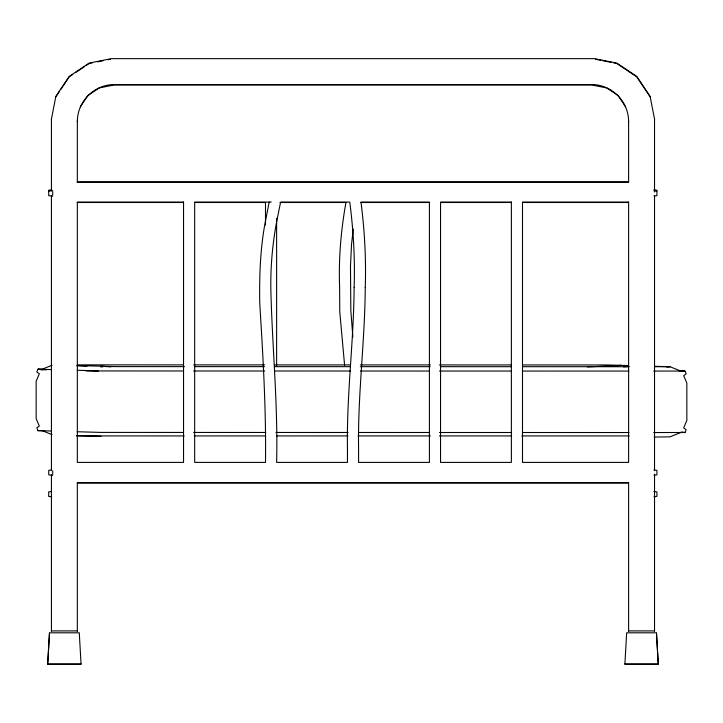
<?xml version="1.0" encoding="UTF-8"?>
<svg xmlns="http://www.w3.org/2000/svg" width="723" height="723" viewBox="0 0 723 723"><rect width="100%" height="100%" fill="white"/><g stroke="black" fill="none" stroke-linecap="round" stroke-linejoin="round"><path stroke-width="1.08" d="M49.48 633.249L47.691 664.356L81.066 664.356L79.277 632.806L49.48 632.806L47.691 663.913L81.066 663.913M353.231 229.164L351.523 244.51L350.483 266.507L350.836 310.565L352.851 337.035M51.423 119.096L55.852 96.376L69.191 76.412L89.155 63.073L111.423 58.644L594.523 58.644L616.8 63.073L636.764 76.412L650.104 96.376L654.532 119.096M77.334 121.645C77.298 101.582 93.891 84.699 113.981 84.564L591.974 84.564C612.065 84.699 628.658 101.582 628.612 121.645M269.2 202.06L265.684 219.928C260.244 247.293 259.313 275.219 259.738 303.027C263 356.096 266.172 409.191 265.495 462.404L194.668 462.404L194.668 202.06L271.27 202.06M55.852 96.819L59.494 91.378M60.705 89.562L69.191 76.855L72.824 74.433M80.262 106.932L87.872 95.544L99.268 87.935L113.981 85.007L591.974 85.007L606.687 87.935L618.075 95.544L625.684 106.932M75.544 72.616L84.618 66.552M86.435 65.341L89.155 63.516M52.011 365.269L41.094 369.652L38.012 369.191L36.819 371.993L39.331 373.782L36.159 381.22L36.15 418.626L39.322 426.064L36.801 427.853L37.994 430.655L51.469 431.025M90.212 63.308L92.336 62.883M97.641 61.835L102.946 60.777M108.242 59.72L110.366 59.295M51.676 189.788L48.676 190.212L48.73 195.671L52.734 196.231M48.73 191.188L52.734 190.628M653.917 196.096L656.918 195.671L656.918 190.212L653.917 189.788M51.731 469.941L48.73 470.357L48.73 474.839L52.734 475.4M51.676 491.477L48.676 491.902L48.676 496.376L51.676 496.8M653.917 475.255L656.918 474.839L656.918 470.357L653.917 469.941M653.917 496.8L656.918 496.376L656.918 491.902L653.917 491.477M614.387 366.145L621.12 365.35L587.311 366.913M623.578 366.895L629.191 366.489M666.651 366.941L670.013 366.715L680.93 371.116M654.179 437.054L669.995 436.846L681.906 432.056L684.988 432.517L686.181 429.724L683.669 427.926L686.841 420.488L686.85 383.082L683.678 375.644L686.199 373.854L685.006 371.053L679.385 370.899M41.871 369.173L38.012 369.191L51.487 369.57M43.253 369.643L41.094 369.652L46.706 369.805M685.006 371.053L653.728 371.071M37.994 430.655L43.958 430.637M77.334 181.853L628.612 181.853M77.253 182.295L628.468 182.295M77.135 202.503L183.543 202.503M194.668 202.503L265.495 202.503L265.495 225.043M279.973 202.503L345.937 202.503C340.976 230.23 338.545 258.427 339.602 286.597L339.756 311.586L344.6 365.278M360.596 202.503L429.417 202.503M440.542 202.503L511.369 202.503M522.494 202.503L628.486 202.503M77.551 364.862L183.506 364.889M193.656 364.889L264.672 364.898M274.812 364.907L350.339 364.916M360.479 364.916L430.366 364.934M439.385 364.934L511.523 364.952M522.801 364.952L607.456 364.97L628.576 365.558M184.437 366.633L115.572 366.615L77.325 365.549M194.586 366.633L264.473 366.642M274.613 366.651L350.14 366.66M360.28 366.66L430.167 366.678M440.316 366.678L511.333 366.697M522.602 366.697L628.558 366.715M654.487 366.724L670.013 366.715L655.192 366.308M183.461 370.98L100.904 370.944L77.316 370.284M193.61 370.989L264.654 370.998M274.803 370.998L350.366 371.016M360.515 371.016L429.308 371.035M439.457 371.035L511.631 371.044M522.91 371.053L628.92 371.071M183.443 432.444L100.886 432.408L77.298 431.748M193.592 432.444L265.766 432.462M275.915 432.462L348.097 432.481M359.367 432.481L429.29 432.49M439.439 432.499L511.613 432.508M522.892 432.508L628.902 432.535M653.709 432.535L684.988 432.517L680.497 432.39M76.801 435.924L184.193 435.924M194.279 435.924L265.477 435.924M276.728 435.924L347.899 435.924M358.057 435.924L430.348 435.924M439.385 435.924L511.676 435.924M521.843 435.924L629.146 435.924M77.253 483.063L628.468 483.063M51.423 630.908L77.334 630.908M628.612 630.908L654.532 630.908M624.88 663.913L658.264 663.913L656.475 632.806L626.669 632.806L624.88 664.356L658.264 664.356L656.475 633.249M85.965 370.899L98.31 371.251M76.448 435.644L101.021 436.331M76.819 365.721L86.959 366.19M100.488 366.823L102.738 366.932M100.75 366.2L110.89 366.895M653.917 190.773L656.918 191.188M595.589 59.295L600.885 60.352M603.009 60.777L611.495 62.467M613.619 62.883L615.734 63.308M42.07 430.592L51.993 434.595M616.8 63.516L636.764 76.855L650.104 96.819M654.532 118.653L654.532 191.993M654.532 195.373L654.532 470.691M654.532 474.071L654.532 631.351M628.612 121.202L628.612 182.295M628.612 631.351L628.612 482.621L77.334 482.621L77.334 631.351M276.62 218.283L276.62 365.919M77.334 121.202L77.334 182.295M52.734 191.703L52.734 195.165M52.734 470.872L52.734 474.333M51.423 118.653L51.423 190.863M51.423 195.373L51.423 470.691M51.423 474.532L51.423 631.351M354.116 287.275C353.827 340.976 346.561 394.369 347.456 448.161L347.456 462.404L276.62 462.404C278.039 405.603 272.426 349.028 270.908 292.345C270.303 268.703 272.3 245.025 276.647 221.78L280.614 202.06L349.778 202.06C353.393 230.303 355.138 258.807 354.116 287.275M365.242 287.393C364.961 341.057 357.695 394.415 358.581 448.161L358.581 462.404L429.417 462.404L429.417 202.06L360.985 202.06C364.573 230.348 366.227 258.888 365.242 287.393M183.543 202.06L77.334 202.06L77.334 462.404L183.543 462.404L183.543 202.06M511.369 202.06L440.542 202.06L440.542 462.404L511.369 462.404L511.369 202.06M628.612 202.06L522.494 202.06L522.494 462.404L628.612 462.404L628.612 202.06"/></g></svg>
